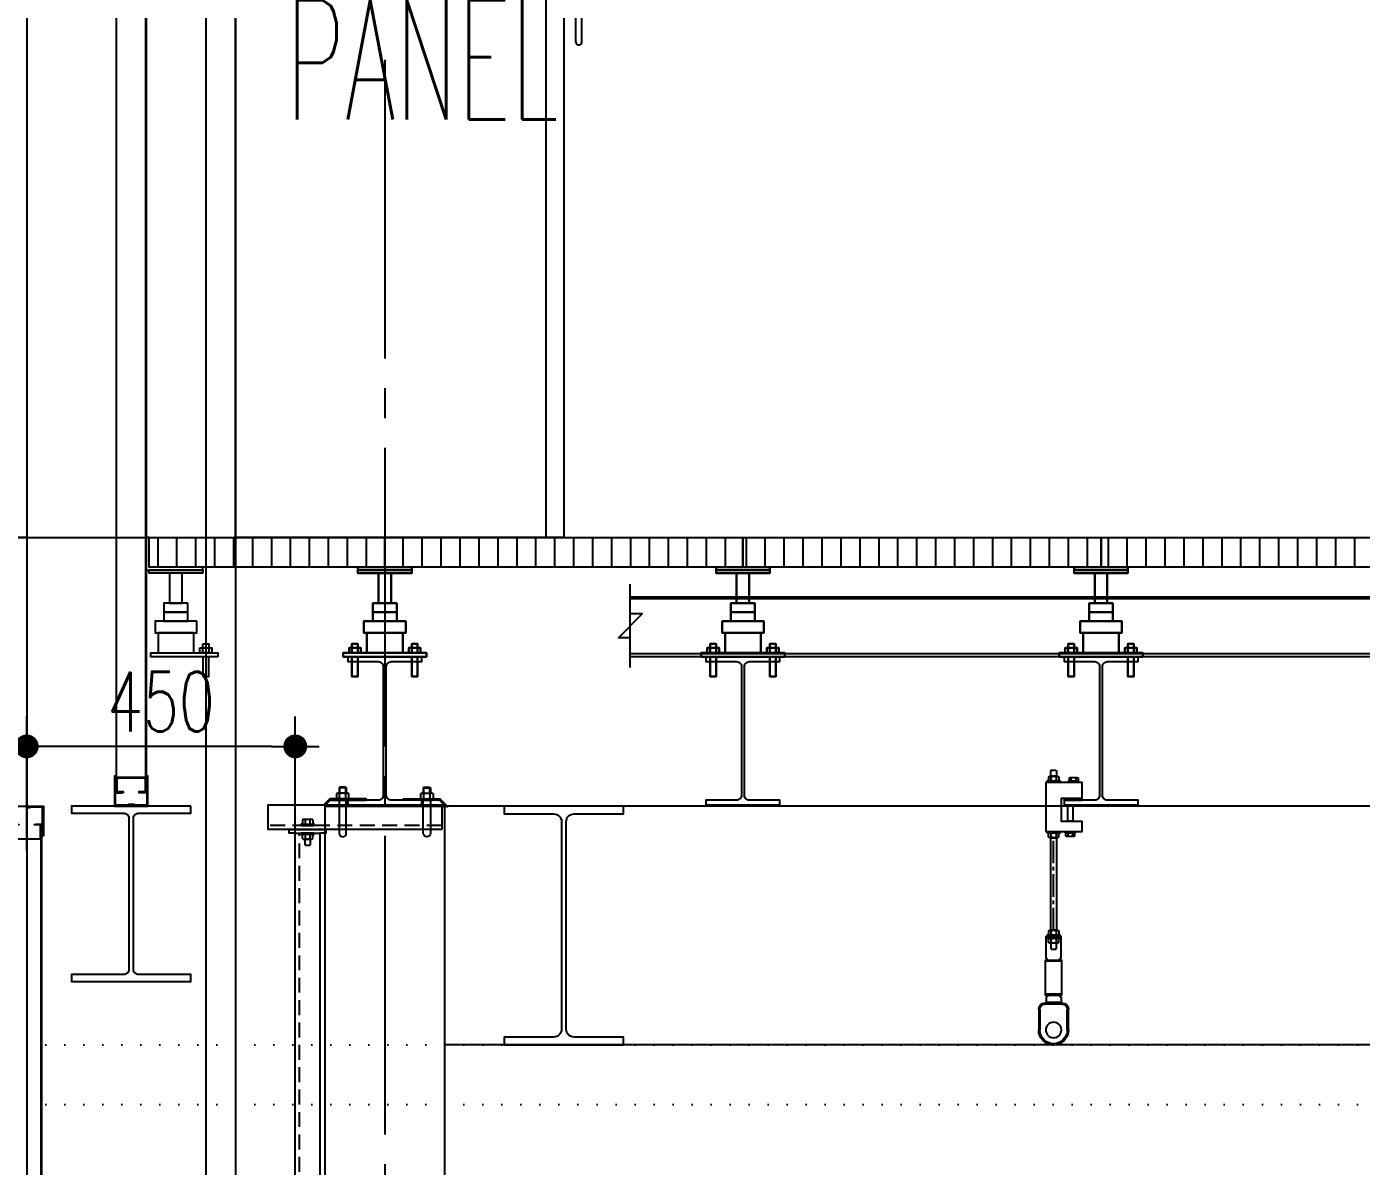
# Model space of a CAD drawing. Header units: millimetres. Extents: x -192235 to 515711, y 45168 to 947868.
# Drawn here: x 100000 to 102236, y 465647 to 467556 of the extents above; entities that cross this region are included whole.
import ezdxf
from ezdxf.enums import TextEntityAlignment as Align

# ---------------------------------------------------------------- set-up
doc = ezdxf.new("R2010")
doc.units = ezdxf.units.MM
doc.header["$LTSCALE"] = 1000
doc.header["$PDMODE"] = 1
for name, pattern in [('CENTER2', [1.125, 0.75, -0.125, 0.125, -0.125]), ('DOT2', [3.175, 0, -3.175]), ('HIDDEN', [0.375, 0.25, -0.125]), ('TPH12-SEC-@20-1$0$CENTERK0', [0.65, 0.5, -0.05, 0.05, -0.05]), ('TPH12-SEC-@20-1$0$CENTERK5', [6.916, 6.667, -0.083, 0.083, -0.083])]:
    doc.linetypes.add(name, pattern=pattern)
for name, color, linetype in [('0-LEVEL LINE', 4, 'DOT2'), ('e-eq-100P', 4, 'Continuous'), ('LED-Light-L25', 7, 'Continuous'), ('LIGHTING', 2, 'Continuous'), ('LIGHTING-W', 7, 'Continuous'), ('M-DIM', 1, 'Continuous'), ('M-PIPE-E11-HV&LV&ELV', 22, 'Continuous'), ('SM-SEC-Cm$0$SUPPORT', 2, 'Continuous'), ('SUPPORT', 2, 'Continuous'), ('TPH12-SEC-@20-1$0$A-DIM', 7, 'Continuous'), ('TPH12-SEC-@20-1$0$H-SIN', 252, 'TPH12-SEC-@20-1$0$CENTERK5'), ('TPH12-SEC-@20-1$0$SIAGE1', 252, 'Continuous'), ('TPH12-SEC-@20-1$0$SIAGE3', 252, 'Continuous'), ('TPH12-SEC-@20-1$0$STEEL-NEDA', 252, 'Continuous'), ('TPH12-SEC-@20-1$0$STEEL2', 252, 'Continuous'), ('TPH12-SEC-@20-1$0$STEEL3', 252, 'Continuous'), ('WY-J-D', 2, 'Continuous'), ('WY-J-U', 2, 'Continuous'), ('YCD-Xfa-Sec-24$0$A-Raised Floor', 1, 'Continuous'), ('YCD-Xfa-Sec-24$0$A-WALL-F1', 190, 'Continuous'), ('YCD-Xfa-Sec-24$0$Raised Floor', 1, 'Continuous'), ('YCD-Xfa-Sec-24$0$SEC-RF', 1, 'Continuous')]:
    doc.layers.add(name, color=color, linetype=linetype)
doc.styles.add('aa-txt', font='simplex.shx', dxfattribs={"width": 0.7, "bigfont": 'chineset.shx'})
doc.styles.add('TPH12-SEC-@20-1$0$STANDARD', font='txt')
doc.dimstyles.new('50-DIM', dxfattribs={"dimscale": 50, "dimtxt": 2, "dimasz": 0.8, "dimexe": 1, "dimexo": 1, "dimgap": 0.5, "dimtad": 1, "dimdec": 0, "dimdsep": 46, "dimtxsty": 'aa-txt', "dimblk": 'DOT', "dimcen": 5, "dimclrd": 256, "dimclre": 256, "dimclrt": 256, "dimadec": 0, "dimazin": 0, "dimtfac": 1, "dimtdec": 0, "dimtix": 1, "dimtmove": 2, "dimatfit": 3, "dimldrblk": 'DOT', "dimfxl": 1, "dimtolj": 1, "dimtzin": 0, "dimarcsym": 0})
doc.dimstyles.new('TPH12-SEC-@20-1$0$生成的_樣式__6', dxfattribs={"dimtxt": 60, "dimasz": 30.4, "dimexe": 0.18, "dimexo": 0.0625, "dimgap": 0, "dimtad": 1, "dimdec": 1, "dimzin": 0, "dimdsep": 46, "dimtxsty": 'TPH12-SEC-@20-1$0$STANDARD', "dimblk": 'TPH12-SEC-@20-1$0$ARROWHEAD_6', "dimblk1": 'TPH12-SEC-@20-1$0$ARROWHEAD_6', "dimblk2": 'TPH12-SEC-@20-1$0$ARROWHEAD_6', "dimcen": 0.09, "dimclrd": 12, "dimclre": 12, "dimclrt": 3, "dimazin": 0, "dimtfac": 1, "dimtdec": 4, "dimtmove": 0, "dimatfit": 3, "dimfxl": 1, "dimtolj": 1, "dimtzin": 0, "dimarcsym": 0})

# ---------------------------------------------------------------- blocks, each defined once
blk = doc.blocks.new('TPH12-SEC-@20-1$0$ARROWHEAD_6')
at = {"color": 0, "linetype": 'Continuous', "lineweight": 0}
for p, q in [((0, 0), (-1, 0)), ((-0.5, -0.5), (0.5, 0.5))]:
    blk.add_line(p, q, dxfattribs=at)
blk = doc.blocks.new('*D976')
at = {"layer": 'DEFPOINTS', "color": 0, "linetype": 'Continuous', "transparency": 16777216}
for p in [(-14703.1, 18750), (-729.5, 18750), (1136, 13500)]:
    blk.add_point(p, dxfattribs=at)
at = {"layer": 'TPH12-SEC-@20-1$0$A-DIM', "color": 12, "linetype": 'Continuous', "lineweight": -2, "transparency": 16777216}
for p, q in [((-729.6, 18750), (-14703.2, 18750)), ((-14703.1, 18719.6), (-14703.1, 17000)), ((-14703.1, 13530.4), (-14703.1, 15250)), ((1136, 13500), (-14703.2, 13500))]:
    blk.add_line(p, q, dxfattribs=at)
at = {"layer": 'TPH12-SEC-@20-1$0$A-DIM', "color": 12, "linetype": 'Continuous', "lineweight": -2, "transparency": 16777216, "xscale": 30.40000000000001, "yscale": 30.40000000000001, "zscale": 30.40000000000001}
for p, rotation in [((-14703.1, 18750), 90), ((-14703.1, 13500), 270)]:
    blk.add_blockref('TPH12-SEC-@20-1$0$ARROWHEAD_6', p, dxfattribs=dict(at, rotation=rotation))
at = {"layer": 'TPH12-SEC-@20-1$0$A-DIM', "color": 3, "linetype": 'Continuous', "lineweight": 0, "transparency": 16777216, "insert": (-14703.1, 16125), "char_height": 500, "attachment_point": 5, "rotation": 90, "style": 'TPH12-SEC-@20-1$0$STANDARD'}
blk.add_mtext('\\A1;5250', dxfattribs=at)
blk = doc.blocks.new('AMHS PNL-S-L30-l')
at = {"layer": 'e-eq-100P'}
for p, q in [((520, 1725), (520, 0)), ((550, 952.5), (570, 952.5)), ((550, 947.5), (570, 947.5)), ((570, 830), (570, 955)), ((580, 830), (580, 955))]:
    blk.add_line(p, q, dxfattribs=at)
for points in [[(124.3, 1780), (424.3, 1860), (583, 1860), (583, 1855), (425, 1855), (125, 1775), (-33, 1775), (-33, 1780)], [(442.5, 1725), (442.5, 1855), (457.5, 1855), (457.5, 1725), (442.5, 1725)], [(92.5, 1725), (92.5, 1775), (107.5, 1775), (107.5, 1725), (92.5, 1725)], [(0, 1725), (550, 1725), (550, 0), (0, 0)]]:
    blk.add_lwpolyline(points, close=True, dxfattribs=at)
for centre, start, end in [((575, 955), 0, 180), ((575, 830), 180, 0)]:
    blk.add_arc(centre, 5, start, end, dxfattribs=at)
at = {"layer": 'e-eq-100P', "style": 'aa-txt', "width": 0.55}
for s, p in [('AMHS', (275, 980)), (' PANEL', (275, 700))]:
    blk.add_text(s, height=200, dxfattribs=at).set_placement(p, align=Align.CENTER)
blk = doc.blocks.new('Nut-M10')
for p, q in [((-10.9, 1.5), (-10.9, 0.5)), ((-8.7, 2.8), (-10.6, 2)), ((-10.4, 2), (10.4, 2)), ((-10.4, 0), (10.4, 0)), ((-8.7, 9.2), (-8.7, 2.8)), ((6.5, 10), (-6.5, 10)), ((-4.3, 9.2), (-4.3, 2.8)), ((4.3, 2.8), (4.3, 9.2)), ((8.7, 9.2), (8.7, 2.8)), ((8.7, 2.8), (10.6, 2)), ((10.9, 1.5), (10.9, 0.5))]:
    blk.add_line(p, q)
for centre, radius, start, end in [((-10.4, 1.5), 0.5, 90, 180), ((-10.4, 0.5), 0.5, 180, 270), ((-6.5, 6.7), 3.33, 49.441, 130.559), ((-6.5, 5.3), 3.33, 229.441, 310.559), ((0, -2.1), 12.1, 69.065, 110.935), ((0, 14.1), 12.1, 249.065, 290.935), ((6.5, 6.7), 3.33, 49.441, 130.559), ((6.5, 5.3), 3.33, 229.441, 310.559), ((10.4, 1.5), 0.5, 0, 90), ((10.4, 0.5), 0.5, 270, 0)]:
    blk.add_arc(centre, radius, start, end)
blk = doc.blocks.new('DOT')
at = {"color": 0}
blk.add_line((-1, 0), (1, 0), dxfattribs=at)
at = {"color": 3, "const_width": 0.5}
blk.add_lwpolyline([(-0.25, 0, 1), (0.25, 0, 1)], format="xyb", close=True, dxfattribs=at)
blk = doc.blocks.new('*D306')
at = {"layer": 'DEFPOINTS', "color": 0, "transparency": 16777216}
for p in [(100000, 466350), (100000, 466125), (100450, 466125)]:
    blk.add_point(p, dxfattribs=at)
at = {"layer": 'M-DIM', "lineweight": -2, "transparency": 16777216}
for p, q in [((100000, 466175), (100000, 466400)), ((100450, 466175), (100450, 466400)), ((100410, 466350), (100040, 466350))]:
    blk.add_line(p, q, dxfattribs=at)
at = {"layer": 'M-DIM', "lineweight": -2, "transparency": 16777216, "xscale": 40, "yscale": 40, "zscale": 40, "rotation": 180}
blk.add_blockref('DOT', (100000, 466350), dxfattribs=at)
at = {"layer": 'M-DIM', "lineweight": -2, "transparency": 16777216, "xscale": 40, "yscale": 40, "zscale": 40}
blk.add_blockref('DOT', (100450, 466350), dxfattribs=at)
at = {"layer": 'M-DIM', "transparency": 16777216, "insert": (100225, 466425), "char_height": 100, "attachment_point": 5, "style": 'aa-txt'}
blk.add_mtext('\\A1;450', dxfattribs=at)
blk = doc.blocks.new('_Dot')
at = {"color": 0, "linetype": 'ByBlock', "lineweight": -2}
blk.add_line((-0.5, 0), (-1, 0), dxfattribs=at)
at = {"color": 0, "linetype": 'ByBlock', "const_width": 0.5}
blk.add_lwpolyline([(-0.25, 0, 1), (0.25, 0, 1)], format="xyb", close=True, dxfattribs=at)
blk = doc.blocks.new('YCD-Xfa-Sec-24')
at = {"layer": 'YCD-Xfa-Sec-24$0$Raised Floor'}
h = blk.add_hatch(dxfattribs=at)
h.set_pattern_fill('ANSI31', color=256, scale=10, angle=45, style=0)
h.set_pattern_definition([(90, (853450, 386700), (-31.75, 7e-15), [])])
h.paths.add_polyline_path([(608200, 396700), (607600, 396700), (607600, 396650), (608200, 396650)])
h = blk.add_hatch(dxfattribs=at)
h.set_pattern_fill('ANSI31', color=256, scale=10, angle=45, style=0)
h.set_pattern_definition([(90, (852850, 386700), (-31.75, 7e-15), [])])
h.paths.add_polyline_path([(608800, 396700), (608200, 396700), (608200, 396650), (608800, 396650)])
h = blk.add_hatch(dxfattribs=at)
h.set_pattern_fill('ANSI31', color=256, scale=10, angle=45, style=0)
h.set_pattern_definition([(90, (852250, 386700), (-31.75, 7e-15), [])])
h.paths.add_polyline_path([(609400, 396700), (608800, 396700), (608800, 396650), (609400, 396650)])
h = blk.add_hatch(dxfattribs=at)
h.set_pattern_fill('ANSI31', color=256, scale=10, angle=45, style=0)
h.set_pattern_definition([(90, (1056750, 386700), (-31.75, 7e-15), [])])
h.paths.add_polyline_path([(609795, 396700), (609400, 396700), (609400, 396650), (609795, 396650)])
at = {"layer": 'YCD-Xfa-Sec-24$0$A-Raised Floor', "elevation": 0}
for points in [[(608200, 396700), (607600, 396700), (607600, 396650), (608200, 396650)], [(608800, 396700), (608200, 396700), (608200, 396650), (608800, 396650)], [(609400, 396700), (608800, 396700), (608800, 396650), (609400, 396650)], [(608155, 396650), (608245, 396650), (608245, 396645), (608155, 396645)], [(608155, 396640), (608245, 396640), (608245, 396645), (608155, 396645)], [(608210.5, 396640), (608189.5, 396640), (608189.5, 396590), (608210.5, 396590)], [(608755, 396650), (608845, 396650), (608845, 396645), (608755, 396645)], [(608755, 396640), (608845, 396640), (608845, 396645), (608755, 396645)], [(608810.5, 396640), (608789.5, 396640), (608789.5, 396590), (608810.5, 396590)], [(609355, 396650), (609445, 396650), (609445, 396645), (609355, 396645)], [(609355, 396640), (609445, 396640), (609445, 396645), (609355, 396645)], [(609410.5, 396640), (609389.5, 396640), (609389.5, 396590), (609410.5, 396590)], [(608220, 396590), (608180, 396590), (608180, 396575), (608220, 396575)], [(608220, 396575), (608180, 396575), (608180, 396560), (608220, 396560)], [(608820, 396590), (608780, 396590), (608780, 396575), (608820, 396575)], [(608820, 396575), (608780, 396575), (608780, 396560), (608820, 396560)], [(609420, 396590), (609380, 396590), (609380, 396575), (609420, 396575)], [(609420, 396575), (609380, 396575), (609380, 396560), (609420, 396560)], [(608235, 396560), (608165, 396560), (608165, 396540), (608235, 396540)], [(608835, 396560), (608765, 396560), (608765, 396540), (608835, 396540)], [(609435, 396560), (609365, 396560), (609365, 396540), (609435, 396540)], [(608230, 396540), (608170, 396540), (608170, 396507), (608230, 396507)], [(608830, 396540), (608770, 396540), (608770, 396507), (608830, 396507)], [(609430, 396540), (609370, 396540), (609370, 396507), (609430, 396507)], [(608130, 396500), (608270, 396500), (608270, 396507), (608130, 396507)], [(608160, 396515), (608140, 396515), (608140, 396507), (608160, 396507)], [(608155, 396522), (608145, 396522), (608145, 396507), (608155, 396507)], [(608260, 396515), (608240, 396515), (608240, 396507), (608260, 396507)], [(608255, 396522), (608245, 396522), (608245, 396507), (608255, 396507)], [(608730, 396500), (608870, 396500), (608870, 396507), (608730, 396507)], [(608760, 396515), (608740, 396515), (608740, 396507), (608760, 396507)], [(608755, 396522), (608745, 396522), (608745, 396507), (608755, 396507)], [(608860, 396515), (608840, 396515), (608840, 396507), (608860, 396507)], [(608855, 396522), (608845, 396522), (608845, 396507), (608855, 396507)], [(609330, 396500), (609470, 396500), (609470, 396507), (609330, 396507)], [(609360, 396515), (609340, 396515), (609340, 396507), (609360, 396507)], [(609355, 396522), (609345, 396522), (609345, 396507), (609355, 396507)], [(609460, 396515), (609440, 396515), (609440, 396507), (609460, 396507)], [(609455, 396522), (609445, 396522), (609445, 396507), (609455, 396507)], [(608155, 396467), (608145, 396467), (608145, 396500), (608155, 396500)], [(608255, 396467), (608245, 396467), (608245, 396500), (608255, 396500)], [(608755, 396467), (608745, 396467), (608745, 396500), (608755, 396500)], [(608855, 396467), (608845, 396467), (608845, 396500), (608855, 396500)], [(609355, 396467), (609345, 396467), (609345, 396500), (609355, 396500)], [(609455, 396467), (609445, 396467), (609445, 396500), (609455, 396500)]]:
    blk.add_lwpolyline(points, close=True, dxfattribs=at)
at = {"layer": 'YCD-Xfa-Sec-24$0$A-WALL-F1'}
for points in [[(609801.8, 404569.4), (609809, 404569.4), (609809, 404570), (609801.8, 404570, 0.414214), (609800, 404568.2), (609800, 396274.2, 0.414213), (609801.8, 396272.4), (609809, 396272.4), (609809, 396273), (609801.8, 396273, -0.414214), (609800.6, 396274.2), (609800.6, 404568.2, -0.414214)], [(609848.2, 404569.4), (609841, 404569.4), (609841, 404570), (609848.2, 404570, -0.414214), (609850, 404568.2), (609850, 396274.2, -0.414213), (609848.2, 396272.4), (609841, 396272.4), (609841, 396273), (609848.2, 396273, 0.414214), (609849.4, 396274.2), (609849.4, 404568.2, 0.414214)], [(610023.2, 396216.6), (610023.2, 396197.2, -0.414214), (610021.2, 396195.2), (609978.8, 396195.2, -0.414214), (609976.8, 396197.2), (609976.8, 396216.6, -0.414214), (609978.8, 396218.6), (609987, 396218.6), (609987, 396219.4), (609979, 396219.4, 0.414214), (609976, 396216.4), (609976, 396197.4, 0.414214), (609979, 396194.4), (610021, 396194.4, 0.414214), (610024, 396197.4), (610024, 396216.4, 0.414214), (610021, 396219.4), (610013, 396219.4), (610013, 396218.6), (610021.2, 396218.6, -0.414214)]]:
    blk.add_lwpolyline(points, format="xyb", close=True, dxfattribs=at)
at = {"layer": 'YCD-Xfa-Sec-24$0$A-WALL-F1', "elevation": 0}
for points in [[(609797, 396293.5), (609797, 396300), (609799, 396300), (609800, 396298.5, -0.587703), (609799.7, 396298), (609798.5, 396298), (609798.5, 396290.5), (609799, 396290.5), (609800, 396289, -0.587703), (609799.7, 396288.5), (609798.5, 396288.5), (609798.5, 396251.8), (609818.5, 396251.8), (609820, 396252.8), (609824.5, 396252.8), (609825, 396252.5), (609825.5, 396252.8), (609830, 396252.8), (609831.5, 396251.8), (609851.5, 396251.8), (609851.5, 396288.5), (609850.3, 396288.5, -0.587703), (609850, 396289), (609851, 396290.5), (609851.5, 396290.5), (609851.5, 396298), (609850.3, 396298, -0.587703), (609850, 396298.5), (609851, 396300), (609853, 396300), (609853, 396293.5), (609852.7, 396293), (609853, 396292.5), (609853, 396250), (609797, 396250), (609797, 396292.5), (609797.3, 396293)], [(609804, 396273, -0.414214), (609801, 396276), (609801, 396295, -0.414214), (609804, 396298), (609846, 396298, -0.414214), (609849, 396295), (609849, 396276, -0.414214), (609846, 396273), (609838, 396273), (609838, 396273.8), (609846.2, 396273.8, 0.414214), (609848.2, 396275.8), (609848.2, 396295.2, 0.414214), (609846.2, 396297.2), (609803.8, 396297.2, 0.414214), (609801.8, 396295.2), (609801.8, 396275.8, 0.414214), (609803.8, 396273.8), (609812, 396273.8), (609812, 396273)], [(609976.8, 396219.4), (609984, 396219.4), (609984, 396220), (609976.8, 396220, 0.414214), (609975, 396218.2), (609975, 393974.2, 0.414213), (609976.8, 393972.4), (609984, 393972.4), (609984, 393973), (609976.8, 393973, -0.414214), (609975.6, 393974.2), (609975.6, 396218.2, -0.414214)]]:
    blk.add_lwpolyline(points, format="xyb", close=True, dxfattribs=at)
at = {"layer": 'YCD-Xfa-Sec-24$0$A-WALL-F1'}
blk.add_lwpolyline([(610028, 396250), (609972, 396250), (609972, 396207.5), (609972.3, 396207), (609972, 396206.5), (609972, 396200), (609974, 396200), (609975, 396201.5, 0.587703), (609974.7, 396202), (609973.5, 396202), (609973.5, 396209.5), (609974, 396209.5), (609975, 396211, 0.587703), (609974.7, 396211.5), (609973.5, 396211.5), (609973.5, 396248.2), (609993.5, 396248.2), (609995, 396247.2), (609999.5, 396247.2), (610000, 396247.5), (610000.5, 396247.2)], format="xyb", dxfattribs=at)
at = {"layer": 'YCD-Xfa-Sec-24$0$Raised Floor', "elevation": 0}
for points in [[(609795, 396700), (609400, 396700), (609400, 396650), (609795, 396650)], [(609739.5, 396640), (609760.5, 396640), (609760.5, 396590), (609739.5, 396590)], [(609730, 396590), (609770, 396590), (609770, 396575), (609730, 396575)], [(609730, 396575), (609770, 396575), (609770, 396560), (609730, 396560)], [(609715, 396560), (609785, 396560), (609785, 396540), (609715, 396540)], [(609720, 396540), (609780, 396540), (609780, 396507), (609720, 396507)], [(609680, 396500), (609792.1, 396500), (609792.1, 396507), (609680, 396507)], [(609710, 396515), (609690, 396515), (609690, 396507), (609710, 396507)], [(609705, 396522), (609695, 396522), (609695, 396507), (609705, 396507)], [(609705, 396467), (609695, 396467), (609695, 396500), (609705, 396500)]]:
    blk.add_lwpolyline(points, close=True, dxfattribs=at)
at = {"layer": 'YCD-Xfa-Sec-24$0$Raised Floor'}
for points in [[(608245, 396650), (608155, 396650), (608155, 396645), (608245, 396645)], [(608245, 396640), (608155, 396640), (608155, 396645), (608245, 396645)], [(608189.5, 396640), (608210.5, 396640), (608210.5, 396590), (608189.5, 396590)], [(608845, 396650), (608755, 396650), (608755, 396645), (608845, 396645)], [(608845, 396640), (608755, 396640), (608755, 396645), (608845, 396645)], [(608789.5, 396640), (608810.5, 396640), (608810.5, 396590), (608789.5, 396590)], [(609445, 396650), (609355, 396650), (609355, 396645), (609445, 396645)], [(609445, 396640), (609355, 396640), (609355, 396645), (609445, 396645)], [(609389.5, 396640), (609410.5, 396640), (609410.5, 396590), (609389.5, 396590)], [(608180, 396590), (608220, 396590), (608220, 396575), (608180, 396575)], [(608180, 396575), (608220, 396575), (608220, 396560), (608180, 396560)], [(608780, 396590), (608820, 396590), (608820, 396575), (608780, 396575)], [(608780, 396575), (608820, 396575), (608820, 396560), (608780, 396560)], [(609380, 396590), (609420, 396590), (609420, 396575), (609380, 396575)], [(609380, 396575), (609420, 396575), (609420, 396560), (609380, 396560)], [(608165, 396560), (608235, 396560), (608235, 396540), (608165, 396540)], [(608765, 396560), (608835, 396560), (608835, 396540), (608765, 396540)], [(609365, 396560), (609435, 396560), (609435, 396540), (609365, 396540)], [(608170, 396540), (608230, 396540), (608230, 396507), (608170, 396507)], [(608770, 396540), (608830, 396540), (608830, 396507), (608770, 396507)], [(609370, 396540), (609430, 396540), (609430, 396507), (609370, 396507)], [(608270, 396500), (608130, 396500), (608130, 396507), (608270, 396507)], [(608140, 396515), (608160, 396515), (608160, 396507), (608140, 396507)], [(608145, 396522), (608155, 396522), (608155, 396507), (608145, 396507)], [(608240, 396515), (608260, 396515), (608260, 396507), (608240, 396507)], [(608245, 396522), (608255, 396522), (608255, 396507), (608245, 396507)], [(608870, 396500), (608730, 396500), (608730, 396507), (608870, 396507)], [(608740, 396515), (608760, 396515), (608760, 396507), (608740, 396507)], [(608745, 396522), (608755, 396522), (608755, 396507), (608745, 396507)], [(608840, 396515), (608860, 396515), (608860, 396507), (608840, 396507)], [(608845, 396522), (608855, 396522), (608855, 396507), (608845, 396507)], [(609470, 396500), (609330, 396500), (609330, 396507), (609470, 396507)], [(609340, 396515), (609360, 396515), (609360, 396507), (609340, 396507)], [(609345, 396522), (609355, 396522), (609355, 396507), (609345, 396507)], [(609440, 396515), (609460, 396515), (609460, 396507), (609440, 396507)], [(609445, 396522), (609455, 396522), (609455, 396507), (609445, 396507)], [(608145, 396467), (608155, 396467), (608155, 396500), (608145, 396500)], [(608245, 396467), (608255, 396467), (608255, 396500), (608245, 396500)], [(608745, 396467), (608755, 396467), (608755, 396500), (608745, 396500)], [(608845, 396467), (608855, 396467), (608855, 396500), (608845, 396500)], [(609345, 396467), (609355, 396467), (609355, 396500), (609345, 396500)], [(609445, 396467), (609455, 396467), (609455, 396500), (609445, 396500)]]:
    blk.add_lwpolyline(points, close=True, dxfattribs=at)
at = {"layer": 'YCD-Xfa-Sec-24$0$SEC-RF'}
blk.add_line((609705, 396645), (609795, 396645), dxfattribs=at)
blk.add_lwpolyline([(609705, 396650), (609795, 396650), (609795, 396700), (609800, 396700), (609800, 396645), (609705, 396645), (609705, 396650)], dxfattribs=at)
blk.add_lwpolyline([(609705, 396640), (609795, 396640), (609795, 396645), (609705, 396645)], close=True, dxfattribs=at)
blk = doc.blocks.new('Nut-M8')
for p, q in [((-8.9, 1.2), (-8.9, 0.4)), ((-7.5, 2.2), (-8.7, 1.5)), ((-8.5, 1.6), (8.6, 1.6)), ((-8.5, 0), (8.6, 0)), ((-7.5, 7.3), (-7.5, 2.2)), ((5.6, 8), (-5.6, 8)), ((-3.8, 7.3), (-3.8, 2.2)), ((3.8, 2.2), (3.8, 7.3)), ((7.5, 7.3), (7.5, 2.2)), ((7.5, 2.2), (8.7, 1.5)), ((9, 1.2), (9, 0.4))]:
    blk.add_line(p, q)
for centre, radius, start, end in [((-8.5, 1.2), 0.4, 90, 180), ((-8.5, 0.4), 0.4, 180, 270), ((-5.6, 5), 3.03, 51.7868, 128.2132), ((-5.6, 4.6), 3.03, 231.7868, 308.2132), ((0, -3.2), 11.2, 70.3471, 109.6529), ((0, 12.8), 11.2, 250.3471, 289.6529), ((5.6, 5), 3.03, 51.7868, 128.2132), ((5.6, 4.6), 3.03, 231.7868, 308.2132), ((8.6, 1.2), 0.4, 0, 90), ((8.6, 0.4), 0.4, 270, 0)]:
    blk.add_arc(centre, radius, start, end)
blk = doc.blocks.new('HG-S-r')
blk.add_lwpolyline([(0.87, 5), (0.77, 4.9), (0.77, 4), (1.73, 4), (1.73, 4.9), (1.63, 5)], close=True)
blk.add_lwpolyline([(-0.5, 0.3), (0, 0.3), (0, -3.5), (-3.5, -3.5), (-3.5, -5.3), (2.5, -5.3), (2.5, 3), (-3.5, 3), (-3.5, 0.3), (-0.5, 0.3), (-0.5, 0), (-3.5, 0), (-3.5, 0.3)])
at = {"xscale": 0.1, "yscale": 0.1, "zscale": 0.1}
for name, p in [('Nut-M8', (-2.1, 3)), ('Nut-M10', (1.25, 3))]:
    blk.add_blockref(name, p, dxfattribs=at)
at = {"xscale": 0.1, "yscale": 0.1, "zscale": 0.1, "rotation": 180}
for name, p in [('Nut-M8', (-1.55, -5.3)), ('Nut-M10', (1.25, -5.3))]:
    blk.add_blockref(name, p, dxfattribs=at)
blk = doc.blocks.new('WY-J-U')
at = {"layer": 'WY-J-U'}
for p, q in [((-12.5, 42), (12.5, 42)), ((-12.5, 4.5), (-12.5, 42)), ((-12.5, 40.5), (12.5, 40.5)), ((12.5, 4.5), (12.5, 42)), ((-12.5, 4.5), (-10.5, 4.5)), ((-12.5, 1.5), (12.5, 1.5)), ((-12.5, 0), (-12.5, 1.5)), ((-12.5, 0), (12.5, 0)), ((-10.5, 1.5), (-10.5, 4.5)), ((10.5, 1.5), (10.5, 4.5)), ((10.5, 4.5), (12.5, 4.5)), ((12.5, 0), (12.5, 1.5))]:
    blk.add_line(p, q, dxfattribs=at)
blk = doc.blocks.new('LED-38W-W')
blk.add_circle((0, -45), 13)
at = {"layer": 'LIGHTING-W'}
for p, q in [((-15, 0), (15, 0)), ((-25, -45), (-25, -10)), ((-23, -45), (-23, -10)), ((-15, -2), (15, -2)), ((23, -10), (23, -45)), ((25, -10), (25, -45))]:
    blk.add_line(p, q, dxfattribs=at)
for centre, radius, start, end in [((-15, -10), 10, 90, 180), ((15, -10), 10, 0, 90), ((-15, -10), 8, 90, 180), ((15, -10), 8, 0, 90), ((0, -45), 25, 180, 0), ((0, -45), 23, 180, 0)]:
    blk.add_arc(centre, radius, start, end, dxfattribs=at)
blk = doc.blocks.new('Wireway-27x60')
at = {"layer": 'LIGHTING'}
for p, q in [((-13.5, 57.5), (-13.5, -2.5)), ((-10.5, 57.5), (-13.5, 57.5)), ((-13.5, 55), (13.5, 55)), ((-10.5, 56.5), (-12.5, 56.5)), ((-12.5, 56.5), (-12.5, 55)), ((-10.5, 57.5), (-10.5, 56.5)), ((13.5, 57.5), (10.5, 57.5)), ((10.5, 56.5), (10.5, 57.5)), ((12.5, 56.5), (10.5, 56.5)), ((12.5, 55), (12.5, 56.5)), ((13.5, -2.5), (13.5, 57.5)), ((-13.5, 0), (13.5, 0)), ((-12.5, 0), (-12.5, -1.5)), ((12.5, -1.5), (12.5, 0)), ((-13.5, -2.5), (-10.5, -2.5)), ((-12.5, -1.5), (-10.5, -1.5)), ((-10.5, -1.5), (-10.5, -2.5)), ((10.5, -1.5), (12.5, -1.5)), ((10.5, -2.5), (10.5, -1.5)), ((10.5, -2.5), (13.5, -2.5))]:
    blk.add_line(p, q, dxfattribs=at)
blk = doc.blocks.new('WY-J-D')
at = {"layer": 'WY-J-D'}
for p, q in [((12.5, 0), (-12.5, 0)), ((-12.5, 0), (-12.5, -1.5)), ((12.5, -1.5), (-12.5, -1.5)), ((-12.5, -4.5), (-12.5, -15)), ((-10.5, -4.5), (-12.5, -4.5)), ((12.5, -13.5), (-12.5, -13.5)), ((12.5, -15), (-12.5, -15)), ((-10.5, -1.5), (-10.5, -4.5)), ((10.5, -1.5), (10.5, -4.5)), ((12.5, -4.5), (10.5, -4.5)), ((12.5, 0), (12.5, -1.5)), ((12.5, -4.5), (12.5, -15))]:
    blk.add_line(p, q, dxfattribs=at)
blk = doc.blocks.new('LED-Light-L25')
at = {"layer": 'SM-SEC-Cm$0$SUPPORT'}
blk.add_lwpolyline([(139074.7375, 466042), (139084.2625, 466042), (139084.2625, 466197), (139074.7375, 466197)], close=True, dxfattribs=at)
at = {"layer": 'SUPPORT', "linetype": 'CENTER2', "ltscale": 0.05}
blk.add_line((139079.5, 466042), (139079.5, 466197), dxfattribs=at)
at = {"layer": 'SUPPORT'}
for points in [[(139048.53025, 466252), (139047.53025, 466251), (139047.53025, 466225), (139055.46975, 466225), (139055.46975, 466251), (139054.46975, 466252)], [(139075.7375, 466010.5), (139074.7375, 466011.5), (139074.7375, 466020.5), (139084.2625, 466020.5), (139084.2625, 466011.5), (139083.2625, 466010.5)]]:
    blk.add_lwpolyline(points, close=True, dxfattribs=at)
for name, p in [('WY-J-U', (139079.5, 465990)), ('Wireway-27x60', (139079.5, 465935)), ('LED-38W-W', (139079.5, 465920)), ('WY-J-D', (139079.5, 465935))]:
    blk.add_blockref(name, p)
at = {"layer": 'SUPPORT', "xscale": 10, "yscale": 10, "zscale": 10}
blk.add_blockref('HG-S-r', (139067, 466260), dxfattribs=at)
at = {"layer": 'SUPPORT'}
blk.add_blockref('Nut-M10', (139079.5, 466032), dxfattribs=at)
at = {"layer": 'SUPPORT', "rotation": 180}
blk.add_blockref('Nut-M10', (139079.5, 466030.5), dxfattribs=at)
blk = doc.blocks.new('Lighting-L25-25')
at = {"layer": 'LED-Light-L25', "xscale": -1}
blk.add_blockref('LED-Light-L25', (240800, 0), dxfattribs=at)
blk = doc.blocks.new('TPH12-SEC-@20-1$0$A$C4f7a54e3')
at = {"layer": 'TPH12-SEC-@20-1$0$A-DIM', "color": 12, "linetype": 'Continuous', "lineweight": 0}
dim = blk.add_linear_dim(base=(-14703.1, 18750), p1=(1136, 13500), p2=(-729.5, 18750), angle=90, dimstyle='TPH12-SEC-@20-1$0$生成的_樣式__6', override={"dimtxt": 500, "dimdec": 0}, dxfattribs=at)
dim.commit()
dim.dimension.update_dxf_attribs({"geometry": '*D976', "text_midpoint": (-14703.1, 16125), "dimtype": 128, "text_rotation": 90})
blk = doc.blocks.new('TPH12-SEC-@20-1')
at = {"layer": 'DEFPOINTS', "linetype": 'TPH12-SEC-@20-1$0$CENTERK0'}
blk.add_line((100600, 467500), (100600, 462400), dxfattribs=at)
at = {"layer": 'TPH12-SEC-@20-1$0$H-SIN'}
for p, q in [((100000, 484000), (100000, 447500)), ((83854.8, 466700), (201769.6, 466700))]:
    blk.add_line(p, q, dxfattribs=at)
at = {"layer": 'TPH12-SEC-@20-1$0$SIAGE1'}
blk.add_line((100350, 474650), (100350, 463950), dxfattribs=at)
at = {"layer": 'TPH12-SEC-@20-1$0$SIAGE3'}
blk.add_line((100300, 474650), (100300, 463950), dxfattribs=at)
at = {"layer": 'TPH12-SEC-@20-1$0$STEEL-NEDA'}
for points in [[(100597.5, 466268, -0.414214), (100589.5, 466260), (100538, 466260), (100538, 466252), (100662, 466252), (100662, 466260), (100610.5, 466260, -0.414214), (100602.5, 466268), (100602.5, 466484, -0.414214), (100610.5, 466492), (100662, 466492), (100662, 466500), (100538, 466500), (100538, 466492), (100589.5, 466492, -0.414214), (100597.5, 466484)], [(101197.5, 466268, -0.414214), (101189.5, 466260), (101138, 466260), (101138, 466252), (101262, 466252), (101262, 466260), (101210.5, 466260, -0.414214), (101202.5, 466268), (101202.5, 466484, -0.414214), (101210.5, 466492), (101262, 466492), (101262, 466500), (101138, 466500), (101138, 466492), (101189.5, 466492, -0.414214), (101197.5, 466484)], [(101797.5, 466268, -0.414214), (101789.5, 466260), (101738, 466260), (101738, 466252), (101862, 466252), (101862, 466260), (101810.5, 466260, -0.414214), (101802.5, 466268), (101802.5, 466484, -0.414214), (101810.5, 466492), (101862, 466492), (101862, 466500), (101738, 466500), (101738, 466492), (101789.5, 466492, -0.414214), (101797.5, 466484)]]:
    blk.add_lwpolyline(points, format="xyb", close=True, dxfattribs=at)
at = {"layer": 'TPH12-SEC-@20-1$0$STEEL2'}
for points in [[(100275, 466250), (100075, 466250), (100075, 466238), (100163, 466238, -0.414214), (100171, 466230), (100171, 465976, -0.414214), (100163, 465968), (100075, 465968), (100075, 465956), (100275, 465956), (100275, 465968), (100187, 465968, -0.414214), (100179, 465976), (100179, 466230, -0.414214), (100187, 466238), (100275, 466238)], [(101000, 466250), (100800, 466250), (100800, 466237), (100883, 466237, -0.414214), (100896, 466224), (100896, 465876, -0.414214), (100883, 465863), (100800, 465863), (100800, 465850), (101000, 465850), (101000, 465863), (100917, 465863, -0.414214), (100904, 465876), (100904, 466224, -0.414214), (100917, 466237), (101000, 466237)]]:
    blk.add_lwpolyline(points, format="xyb", close=True, dxfattribs=at)
at = {"layer": 'TPH12-SEC-@20-1$0$STEEL3'}
for p, q in [((115000, 466250), (100550, 466250)), ((115000, 465850), (100700, 465850))]:
    blk.add_line(p, q, dxfattribs=at)
blk.add_lwpolyline([(100700, 463950), (100500, 463950), (100500, 466250), (100700, 466250)], close=True, dxfattribs=at)
blk.add_blockref('TPH12-SEC-@20-1$0$A$C4f7a54e3', (98864, 453200))

msp = doc.modelspace()

# ---------------------------------------------------------------- block references
msp.add_blockref('TPH12-SEC-@20-1', (0, 0))

# ---------------------------------------------------------------- next in the draw order: linework, layer by layer
msp.add_line((100000, 484000), (100000, 447500))
at = {"layer": '0-LEVEL LINE', "ltscale": 0.01}
for p, q in [((100000, 465850), (190000, 465850)), ((100000, 465750), (190000, 465750))]:
    msp.add_line(p, q, dxfattribs=at)
at = {"layer": 'M-PIPE-E11-HV&LV&ELV', "ltscale": 0.01}
for p, q in [((106050, 466600), (101011.28838, 466600)), ((106050, 466597), (101011.28838, 466597)), ((106050, 466505), (101011.28838, 466505)), ((106050, 466500), (101011.28838, 466500))]:
    msp.add_line(p, q, dxfattribs=at)
at = {"layer": 'M-PIPE-E11-HV&LV&ELV'}
msp.add_line((101011.28838, 466500), (101011.28838, 466600), dxfattribs=at)
at = {"layer": 'M-PIPE-E11-HV&LV&ELV', "ltscale": 0.01}
msp.add_lwpolyline([(101011.28838, 466482), (101011.28838, 466532), (100991.28838, 466532), (101031.28838, 466572), (101011.28838, 466572), (101011.28838, 466622)], dxfattribs=at)
at = {"layer": 'SUPPORT'}
for p, q in [((100519.1077, 466270.98039), (100519.1077, 466262.51961)), ((100537.29422, 466271.5), (100521.70577, 466271.5)), ((100524.42, 466281.71268), (100523.5, 466280.79268)), ((100523.5, 466280.79268), (100523.5, 466271.5)), ((100535.5, 466280.79268), (100523.5, 466280.79268)), ((100524.30385, 466262.51961), (100524.30385, 466270.98039)), ((100524.42, 466271.5), (100524.42, 466281.71268)), ((100534.58, 466281.71268), (100524.42, 466281.71268)), ((100534.58, 466271.5), (100534.58, 466281.71268)), ((100534.58, 466281.71268), (100535.5, 466280.79268)), ((100534.69615, 466262.51961), (100534.69615, 466270.98039)), ((100535.5, 466280.79268), (100535.5, 466271.5)), ((100539.8923, 466262.51961), (100539.8923, 466270.98039)), ((100660.1077, 466262.51961), (100660.1077, 466270.98039)), ((100662.70577, 466271.5), (100678.29422, 466271.5)), ((100665.42, 466281.71268), (100664.5, 466280.79268)), ((100664.5, 466280.79268), (100664.5, 466271.5)), ((100664.5, 466280.79268), (100676.5, 466280.79268)), ((100665.30385, 466262.51961), (100665.30385, 466270.98039)), ((100665.42, 466271.5), (100665.42, 466281.71268)), ((100665.42, 466281.71268), (100675.58, 466281.71268)), ((100675.58, 466271.5), (100675.58, 466281.71268)), ((100675.58, 466281.71268), (100676.5, 466280.79268)), ((100675.69615, 466262.51961), (100675.69615, 466270.98039)), ((100676.5, 466280.79268), (100676.5, 466271.5)), ((100680.8923, 466270.98039), (100680.8923, 466262.51961)), ((100537.29422, 466262), (100521.70577, 466262)), ((100524.42, 466262), (100524.42, 466265)), ((100534.58, 466262), (100534.58, 466265)), ((100662.70577, 466262), (100678.29422, 466262)), ((100665.42, 466262), (100665.42, 466265)), ((100675.58, 466262), (100675.58, 466265))]:
    msp.add_line(p, q, dxfattribs=at)
at = {"layer": 'SUPPORT', "linetype": 'HIDDEN', "ltscale": 0.1}
for p, q in [((100695.5, 466217.7), (100404.5, 466217.7)), ((100456.975, 464700), (100456.975, 466204.7))]:
    msp.add_line(p, q, dxfattribs=at)
at = {"layer": 'SUPPORT', "ltscale": 0.1}
msp.add_lwpolyline([(100695.5, 466210.7), (100404.5, 466210.7), (100404.5, 466252), (100695.5, 466252)], close=True, dxfattribs=at)
at = {"layer": 'SUPPORT'}
for points in [[(100500.77985, 466252.24264), (100508.53721, 466260), (100568.53721, 466260), (100568.53721, 466262), (100507.70879, 466262), (100499.36564, 466253.65685), (100500.77985, 466252.24264)], [(100703.46279, 466248), (100691.46279, 466260), (100631.46279, 466260), (100631.46279, 466262), (100692.29121, 466262), (100704.877, 466249.41421), (100703.46279, 466248)], [(100450, 466204.7), (100440, 466204.7), (100440, 466210.7), (100501.275, 466210.7), (100501.275, 466204.7), (100491.275, 466204.7), (100491.275, 464700), (100450, 464700), (100450, 466204.7), (100491.275, 466204.7)]]:
    msp.add_lwpolyline(points, dxfattribs=at)
for points in [[(100535.5, 466260), (100523.5, 466260), (100523.5, 466204.7, 1), (100535.5, 466204.7)], [(100664.5, 466260), (100676.5, 466260), (100676.5, 466204.7, -1), (100664.5, 466204.7)]]:
    msp.add_lwpolyline(points, format="xyb", close=True, dxfattribs=at)
msp.add_lwpolyline([(100474.4, 466184.7), (100475.4, 466185.7), (100475.4, 466194.7), (100465.875, 466194.7), (100465.875, 466185.7), (100466.875, 466184.7)], close=True, dxfattribs=at)
for centre, radius, start, end in [((100521.70577, 466264.745), 6.755, 67.380135, 112.619865), ((100529.5, 466245.25944), 26.24056, 78.578814, 101.421186), ((100537.29422, 466264.745), 6.755, 67.380135, 112.619865), ((100662.70577, 466264.745), 6.755, 67.380135, 112.619865), ((100670.5, 466245.25944), 26.24056, 78.578814, 101.421186), ((100678.29422, 466264.745), 6.755, 67.380135, 112.619865), ((100521.70577, 466268.75499), 6.755, 247.380135, 292.619865), ((100529.5, 466288.24056), 26.24056, 258.578814, 281.421186), ((100537.29422, 466268.75499), 6.755, 247.380135, 292.619865), ((100662.70577, 466268.75499), 6.755, 247.380135, 292.619865), ((100670.5, 466288.24056), 26.24056, 258.578814, 281.421186), ((100678.29422, 466268.75499), 6.755, 247.380135, 292.619865)]:
    msp.add_arc(centre, radius, start, end, dxfattribs=at)

# ---------------------------------------------------------------- next in the draw order: block references
at = {"xscale": -1}
msp.add_blockref('YCD-Xfa-Sec-24', (710000, 70000), dxfattribs=at)
at = {"layer": 'e-eq-100P'}
msp.add_blockref('AMHS PNL-S-L30-l', (100350, 466700), dxfattribs=at)
at = {"layer": 'LED-Light-L25'}
msp.add_blockref('Lighting-L25-25', (0, 0), dxfattribs=at)
at = {"layer": 'SUPPORT'}
msp.add_blockref('Nut-M10', (100470.6375, 466217.7), dxfattribs=at)
at = {"layer": 'SUPPORT', "rotation": 180}
msp.add_blockref('Nut-M10', (100470.6375, 466204.7), dxfattribs=at)

# ---------------------------------------------------------------- next in the draw order: dimensions: what is measured, and where the dimension line sits
at = {"layer": 'M-DIM'}
dim = msp.add_linear_dim(base=(100000, 466350), p1=(100450, 466125), p2=(100000, 466125), dimstyle='50-DIM', dxfattribs=at)
dim.commit()
dim.dimension.update_dxf_attribs({"geometry": '*D306', "text_midpoint": (100225, 466425)})

doc.saveas('drawing.dxf')
